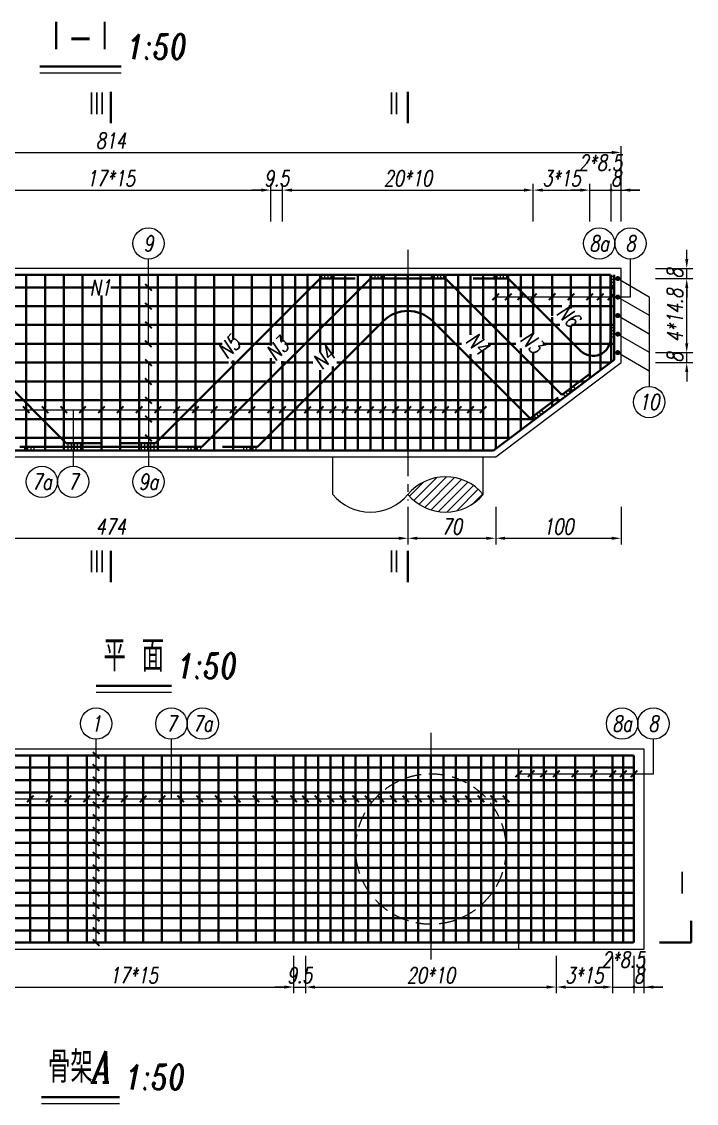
# Model space of a CAD drawing. Extents: x 8412 to 48776, y 491 to 18954.
# Drawn here: x 12856 to 18238, y 10331 to 18954 of the extents above; entities that cross this region are included whole.
import ezdxf
from ezdxf.enums import TextEntityAlignment as Align

# ---------------------------------------------------------------- set-up
doc = ezdxf.new("R2010")
doc.units = 0
doc.linetypes.add('CENTER', pattern=[50.8, 31.75, -6.35, 6.35, -6.35])
doc.linetypes.add('DASHED', pattern=[19.05, 12.7, -6.35])
for name, color, linetype, lineweight in [('填充', 4, 'Continuous', 15), ('工作线', 1, 'Continuous', 35), ('文字', 7, 'Continuous', 15), ('构造', 7, 'Continuous', 20), ('构造虚线', 6, 'DASHED', 20), ('标注', 3, 'Continuous', 15), ('轴线', 2, 'CENTER', 15), ('钢筋', 1, 'Continuous', 35)]:
    doc.layers.add(name, color=color, linetype=linetype, lineweight=lineweight)
doc.styles.add('标注', font='italc1.shx', dxfattribs={"width": 0.75, "bigfont": 'fsdb.shx'})
doc.dimstyles.new('DimStyle50', dxfattribs={"dimtxt": 125, "dimasz": 75, "dimexe": 50, "dimexo": 50, "dimgap": 31.25, "dimtad": 1, "dimdec": 1, "dimlfac": 0.1, "dimdsep": 46, "dimtxsty": '标注', "dimsah": 1, "dimcen": 0, "dimclrd": 256, "dimclre": 256, "dimclrt": 256, "dimadec": 1, "dimazin": 2, "dimtfac": 1, "dimtdec": 4, "dimtmove": 2, "dimatfit": 3, "dimfxl": 1, "dimtolj": 1, "dimtzin": 0, "dimlwd": -1, "dimlwe": -1, "dimarcsym": 0})

# ---------------------------------------------------------------- blocks, each defined once
blk = doc.blocks.new('*D8')
at = {"layer": 'Defpoints', "color": 0}
for p in [(12475, 11558.52576), (15025, 11558.52576), (15025, 11258.52576)]:
    blk.add_point(p, dxfattribs=at)
at = {"layer": '标注'}
for p, q in [((12475, 11508.52576), (12475, 11208.52576)), ((15025, 11508.52576), (15025, 11208.52576)), ((12550, 11258.52576), (14950, 11258.52576))]:
    blk.add_line(p, q, dxfattribs=at)
for points in [[(12550, 11271.02576), (12550, 11246.02576), (12475, 11258.52576)], [(14950, 11271.02576), (14950, 11246.02576), (15025, 11258.52576)]]:
    blk.add_solid(points, dxfattribs=at)
at = {"layer": '标注', "insert": (13750, 11352.27676), "char_height": 125, "attachment_point": 5, "style": '标注'}
blk.add_mtext('\\A1;17*15', dxfattribs=at)
blk = doc.blocks.new('*D9')
at = {"layer": 'Defpoints', "color": 0}
for p in [(15025, 11558.52576), (15120, 11558.52576), (15120, 11258.52576)]:
    blk.add_point(p, dxfattribs=at)
at = {"layer": '标注'}
for p, q in [((15025, 11508.52576), (15025, 11208.52576)), ((15120, 11508.52576), (15120, 11208.52576)), ((14950, 11258.52576), (14875, 11258.52576)), ((15025, 11258.52576), (15120, 11258.52576)), ((15195, 11258.52576), (15270, 11258.52576))]:
    blk.add_line(p, q, dxfattribs=at)
for points in [[(14950, 11271.02576), (14950, 11246.02576), (15025, 11258.52576)], [(15195, 11271.02576), (15195, 11246.02576), (15120, 11258.52576)]]:
    blk.add_solid(points, dxfattribs=at)
at = {"layer": '标注', "insert": (15072.5, 11352.27676), "char_height": 125, "attachment_point": 5, "style": '标注'}
blk.add_mtext('\\A1;9.5', dxfattribs=at)
blk = doc.blocks.new('*D10')
at = {"layer": 'Defpoints', "color": 0}
for p in [(15120, 11558.52576), (17120, 11558.52576), (17120, 11258.52576)]:
    blk.add_point(p, dxfattribs=at)
at = {"layer": '标注'}
for p, q in [((15120, 11508.52576), (15120, 11208.52576)), ((17120, 11508.52576), (17120, 11208.52576)), ((15195, 11258.52576), (17045, 11258.52576))]:
    blk.add_line(p, q, dxfattribs=at)
for points in [[(15195, 11271.02576), (15195, 11246.02576), (15120, 11258.52576)], [(17045, 11271.02576), (17045, 11246.02576), (17120, 11258.52576)]]:
    blk.add_solid(points, dxfattribs=at)
at = {"layer": '标注', "insert": (16120, 11352.27676), "char_height": 125, "attachment_point": 5, "style": '标注'}
blk.add_mtext('\\A1;20*10', dxfattribs=at)
blk = doc.blocks.new('*D11')
at = {"layer": 'Defpoints', "color": 0}
for p in [(17120, 11558.52576), (17570, 11558.52576), (17570, 11258.52576)]:
    blk.add_point(p, dxfattribs=at)
at = {"layer": '标注'}
for p, q in [((17120, 11508.52576), (17120, 11208.52576)), ((17570, 11508.52576), (17570, 11208.52576)), ((17195, 11258.52576), (17495, 11258.52576))]:
    blk.add_line(p, q, dxfattribs=at)
for points in [[(17195, 11271.02576), (17195, 11246.02576), (17120, 11258.52576)], [(17495, 11271.02576), (17495, 11246.02576), (17570, 11258.52576)]]:
    blk.add_solid(points, dxfattribs=at)
at = {"layer": '标注', "insert": (17345, 11352.27676), "char_height": 125, "attachment_point": 5, "style": '标注'}
blk.add_mtext('\\A1;3*15', dxfattribs=at)
blk = doc.blocks.new('Dot_User')
blk.add_line((0, 0), (-1, 0))
at = {"layer": '标注', "const_width": 0.1653, "flags": 128}
blk.add_lwpolyline([(-0.08265, 0, 1), (0.08265, 0, 1)], format="xyb", close=True, dxfattribs=at)
blk = doc.blocks.new('*D12')
at = {"layer": 'Defpoints', "color": 0}
for p in [(17570, 11558.52576), (17740, 11558.52576), (17740, 11258.52576)]:
    blk.add_point(p, dxfattribs=at)
at = {"layer": '标注'}
for p, q in [((17570, 11508.52576), (17570, 11208.52576)), ((17740, 11508.52576), (17740, 11208.52576)), ((17495, 11258.52576), (17420, 11258.52576)), ((17570, 11258.52576), (17740, 11258.52576)), ((17815, 11258.52576), (17890, 11258.52576))]:
    blk.add_line(p, q, dxfattribs=at)
blk.add_solid([(17495, 11271.02576), (17495, 11246.02576), (17570, 11258.52576)], dxfattribs=at)
at = {"layer": '标注', "xscale": 75, "yscale": 75, "zscale": 75, "rotation": 180}
blk.add_blockref('Dot_User', (17740, 11258.52576), dxfattribs=at)
at = {"layer": '标注', "insert": (17655, 11477.27676), "char_height": 125, "attachment_point": 5, "style": '标注'}
blk.add_mtext('\\A1;2*8.5', dxfattribs=at)
blk = doc.blocks.new('*D13')
at = {"layer": 'Defpoints', "color": 0}
for p in [(17740, 11558.52576), (17820, 11558.52576), (17820, 11258.52576)]:
    blk.add_point(p, dxfattribs=at)
at = {"layer": '标注'}
for p, q in [((17740, 11508.52576), (17740, 11208.52576)), ((17820, 11508.52576), (17820, 11208.52576)), ((17820, 11258.52576), (17970, 11258.52576)), ((17970, 11258.52576), (17895, 11258.52576))]:
    blk.add_line(p, q, dxfattribs=at)
blk.add_solid([(17895, 11271.02576), (17895, 11246.02576), (17820, 11258.52576)], dxfattribs=at)
at = {"layer": '标注', "insert": (17780, 11352.27676), "char_height": 125, "attachment_point": 5, "style": '标注'}
blk.add_mtext('\\A1;8', dxfattribs=at)
blk = doc.blocks.new('*D59')
at = {"layer": 'Defpoints', "color": 0}
for p in [(11197.1875, 15135.57538), (15937.1875, 15135.57538), (15937.1875, 14835.57538)]:
    blk.add_point(p, dxfattribs=at)
at = {"layer": '标注'}
for p, q in [((11197.1875, 15085.57538), (11197.1875, 14785.57538)), ((15937.1875, 15085.57538), (15937.1875, 14785.57538)), ((11272.1875, 14835.57538), (15862.1875, 14835.57538))]:
    blk.add_line(p, q, dxfattribs=at)
for points in [[(11272.1875, 14848.07538), (11272.1875, 14823.07538), (11197.1875, 14835.57538)], [(15862.1875, 14848.07538), (15862.1875, 14823.07538), (15937.1875, 14835.57538)]]:
    blk.add_solid(points, dxfattribs=at)
at = {"layer": '标注', "insert": (13567.1875, 14929.32538), "char_height": 125, "attachment_point": 5, "style": '标注'}
blk.add_mtext('\\A1;474', dxfattribs=at)
blk = doc.blocks.new('*D60')
at = {"layer": 'Defpoints', "color": 0}
for p in [(15937.1875, 15135.57538), (16637.1875, 15135.57538), (16637.1875, 14835.57538)]:
    blk.add_point(p, dxfattribs=at)
at = {"layer": '标注'}
for p, q in [((15937.1875, 15085.57538), (15937.1875, 14785.57538)), ((16637.1875, 15085.57538), (16637.1875, 14785.57538)), ((16012.1875, 14835.57538), (16562.1875, 14835.57538))]:
    blk.add_line(p, q, dxfattribs=at)
for points in [[(16012.1875, 14848.07538), (16012.1875, 14823.07538), (15937.1875, 14835.57538)], [(16562.1875, 14848.07538), (16562.1875, 14823.07538), (16637.1875, 14835.57538)]]:
    blk.add_solid(points, dxfattribs=at)
at = {"layer": '标注', "insert": (16287.1875, 14929.32538), "char_height": 125, "attachment_point": 5, "style": '标注'}
blk.add_mtext('\\A1;70', dxfattribs=at)
blk = doc.blocks.new('*D61')
at = {"layer": 'Defpoints', "color": 0}
for p in [(16637.1875, 15135.57538), (17637.1875, 15135.57538), (17637.1875, 14835.57538)]:
    blk.add_point(p, dxfattribs=at)
at = {"layer": '标注'}
for p, q in [((16637.1875, 15085.57538), (16637.1875, 14785.57538)), ((17637.1875, 15085.57538), (17637.1875, 14785.57538)), ((16712.1875, 14835.57538), (17562.1875, 14835.57538))]:
    blk.add_line(p, q, dxfattribs=at)
for points in [[(16712.1875, 14848.07538), (16712.1875, 14823.07538), (16637.1875, 14835.57538)], [(17562.1875, 14848.07538), (17562.1875, 14823.07538), (17637.1875, 14835.57538)]]:
    blk.add_solid(points, dxfattribs=at)
at = {"layer": '标注', "insert": (17137.1875, 14929.32538), "char_height": 125, "attachment_point": 5, "style": '标注'}
blk.add_mtext('\\A1;100', dxfattribs=at)
blk = doc.blocks.new('*D67')
at = {"layer": 'Defpoints', "color": 0}
for p in [(14842.1875, 17610.57538), (12292.1875, 17310.57538), (14842.1875, 17310.57538)]:
    blk.add_point(p, dxfattribs=at)
at = {"layer": '标注'}
for p, q in [((12292.1875, 17360.57538), (12292.1875, 17660.57538)), ((12367.1875, 17610.57538), (14767.1875, 17610.57538)), ((14842.1875, 17360.57538), (14842.1875, 17660.57538))]:
    blk.add_line(p, q, dxfattribs=at)
for points in [[(12367.1875, 17623.07538), (12367.1875, 17598.07538), (12292.1875, 17610.57538)], [(14767.1875, 17623.07538), (14767.1875, 17598.07538), (14842.1875, 17610.57538)]]:
    blk.add_solid(points, dxfattribs=at)
at = {"layer": '标注', "insert": (13567.1875, 17704.32538), "char_height": 125, "attachment_point": 5, "style": '标注'}
blk.add_mtext('\\A1;17*15', dxfattribs=at)
blk = doc.blocks.new('*D68')
at = {"layer": 'Defpoints', "color": 0}
for p in [(14937.1875, 17610.57538), (14842.1875, 17310.57538), (14937.1875, 17310.57538)]:
    blk.add_point(p, dxfattribs=at)
at = {"layer": '标注'}
for p, q in [((14767.1875, 17610.57538), (14692.1875, 17610.57538)), ((14842.1875, 17360.57538), (14842.1875, 17660.57538)), ((14842.1875, 17610.57538), (14937.1875, 17610.57538)), ((14937.1875, 17360.57538), (14937.1875, 17660.57538)), ((15012.1875, 17610.57538), (15087.1875, 17610.57538))]:
    blk.add_line(p, q, dxfattribs=at)
for points in [[(14767.1875, 17623.07538), (14767.1875, 17598.07538), (14842.1875, 17610.57538)], [(15012.1875, 17623.07538), (15012.1875, 17598.07538), (14937.1875, 17610.57538)]]:
    blk.add_solid(points, dxfattribs=at)
at = {"layer": '标注', "insert": (14889.6875, 17704.32638), "char_height": 125, "attachment_point": 5, "style": '标注'}
blk.add_mtext('\\A1;9.5', dxfattribs=at)
blk = doc.blocks.new('*D69')
at = {"layer": 'Defpoints', "color": 0}
for p in [(16937.1875, 17610.57538), (14937.1875, 17310.57538), (16937.1875, 17310.57538)]:
    blk.add_point(p, dxfattribs=at)
at = {"layer": '标注'}
for p, q in [((14937.1875, 17360.57538), (14937.1875, 17660.57538)), ((15012.1875, 17610.57538), (16862.1875, 17610.57538)), ((16937.1875, 17360.57538), (16937.1875, 17660.57538))]:
    blk.add_line(p, q, dxfattribs=at)
for points in [[(15012.1875, 17623.07538), (15012.1875, 17598.07538), (14937.1875, 17610.57538)], [(16862.1875, 17623.07538), (16862.1875, 17598.07538), (16937.1875, 17610.57538)]]:
    blk.add_solid(points, dxfattribs=at)
at = {"layer": '标注', "insert": (15937.1875, 17704.32538), "char_height": 125, "attachment_point": 5, "style": '标注'}
blk.add_mtext('\\A1;20*10', dxfattribs=at)
blk = doc.blocks.new('*D70')
at = {"layer": 'Defpoints', "color": 0}
for p in [(17387.1875, 17610.57538), (16937.1875, 17310.57538), (17387.1875, 17310.57538)]:
    blk.add_point(p, dxfattribs=at)
at = {"layer": '标注'}
for p, q in [((16937.1875, 17360.57538), (16937.1875, 17660.57538)), ((17012.1875, 17610.57538), (17312.1875, 17610.57538)), ((17387.1875, 17360.57538), (17387.1875, 17660.57538))]:
    blk.add_line(p, q, dxfattribs=at)
for points in [[(17012.1875, 17623.07538), (17012.1875, 17598.07538), (16937.1875, 17610.57538)], [(17312.1875, 17623.07538), (17312.1875, 17598.07538), (17387.1875, 17610.57538)]]:
    blk.add_solid(points, dxfattribs=at)
at = {"layer": '标注', "insert": (17162.1875, 17704.32538), "char_height": 125, "attachment_point": 5, "style": '标注'}
blk.add_mtext('\\A1;3*15', dxfattribs=at)
blk = doc.blocks.new('*D71')
at = {"layer": 'Defpoints', "color": 0}
for p in [(17557.1875, 17610.57538), (17387.1875, 17310.57538), (17557.1875, 17310.57538)]:
    blk.add_point(p, dxfattribs=at)
at = {"layer": '标注'}
for p, q in [((17312.1875, 17610.57538), (17237.1875, 17610.57538)), ((17387.1875, 17360.57538), (17387.1875, 17660.57538)), ((17387.1875, 17610.57538), (17557.1875, 17610.57538)), ((17557.1875, 17360.57538), (17557.1875, 17660.57538)), ((17632.1875, 17610.57538), (17707.1875, 17610.57538))]:
    blk.add_line(p, q, dxfattribs=at)
blk.add_solid([(17312.1875, 17623.07538), (17312.1875, 17598.07538), (17387.1875, 17610.57538)], dxfattribs=at)
at = {"layer": '标注', "xscale": 75, "yscale": 75, "zscale": 75, "rotation": 180}
blk.add_blockref('Dot_User', (17557.1875, 17610.57538), dxfattribs=at)
at = {"layer": '标注', "insert": (17472.1875, 17829.32638), "char_height": 125, "attachment_point": 5, "style": '标注'}
blk.add_mtext('\\A1;2*8.5', dxfattribs=at)
blk = doc.blocks.new('*D72')
at = {"layer": 'Defpoints', "color": 0}
for p in [(17637.1875, 17610.57538), (17557.1875, 17310.57538), (17637.1875, 17310.57538)]:
    blk.add_point(p, dxfattribs=at)
at = {"layer": '标注'}
for p, q in [((17557.1875, 17360.57538), (17557.1875, 17660.57538)), ((17637.1875, 17360.57538), (17637.1875, 17660.57538)), ((17637.1875, 17610.57538), (17787.1875, 17610.57538)), ((17787.1875, 17610.57538), (17712.1875, 17610.57538))]:
    blk.add_line(p, q, dxfattribs=at)
blk.add_solid([(17712.1875, 17623.07538), (17712.1875, 17598.07538), (17637.1875, 17610.57538)], dxfattribs=at)
at = {"layer": '标注', "insert": (17597.1875, 17704.32638), "char_height": 125, "attachment_point": 5, "style": '标注'}
blk.add_mtext('\\A1;8', dxfattribs=at)
blk = doc.blocks.new('*D73')
at = {"layer": 'Defpoints', "color": 0}
for p in [(17637.2, 17910.6), (9497.2, 17610.6), (17637.2, 17610.6)]:
    blk.add_point(p, dxfattribs=at)
at = {"layer": '标注'}
for p, q in [((9497.2, 17660.6), (9497.2, 17960.6)), ((17637.2, 17660.6), (17637.2, 17960.6)), ((9572.2, 17910.6), (17562.2, 17910.6))]:
    blk.add_line(p, q, dxfattribs=at)
for points in [[(9572.2, 17923.1), (9572.2, 17898.1), (9497.2, 17910.6)], [(17562.2, 17923.1), (17562.2, 17898.1), (17637.2, 17910.6)]]:
    blk.add_solid(points, dxfattribs=at)
at = {"layer": '标注', "insert": (13567.2, 18004.3), "char_height": 125, "attachment_point": 5, "style": '标注'}
blk.add_mtext('\\A1;814', dxfattribs=at)
blk = doc.blocks.new('*D79')
at = {"layer": 'Defpoints', "color": 0}
for p in [(17860.9375, 16315.57538), (18160.9375, 16315.57538), (17860.9375, 16235.57538)]:
    blk.add_point(p, dxfattribs=at)
at = {"layer": '标注'}
for p, q in [((18160.9375, 16390.57538), (18160.9375, 16465.57538)), ((17910.9375, 16315.57538), (18210.9375, 16315.57538)), ((18160.9375, 16235.57538), (18160.9375, 16315.57538)), ((17910.9375, 16235.57538), (18210.9375, 16235.57538)), ((18160.9375, 16160.57538), (18160.9375, 16085.57538))]:
    blk.add_line(p, q, dxfattribs=at)
for points in [[(18148.4375, 16390.57538), (18173.4375, 16390.57538), (18160.9375, 16315.57538)], [(18148.4375, 16160.57538), (18173.4375, 16160.57538), (18160.9375, 16235.57538)]]:
    blk.add_solid(points, dxfattribs=at)
at = {"layer": '标注', "insert": (18067.1865, 16275.57538), "char_height": 125, "attachment_point": 5, "rotation": 90, "style": '标注'}
blk.add_mtext('\\A1;8', dxfattribs=at)
blk = doc.blocks.new('*D80')
at = {"layer": 'Defpoints', "color": 0}
for p in [(17860.9375, 16905.57538), (18160.9375, 16905.57538), (17860.9375, 16315.57538)]:
    blk.add_point(p, dxfattribs=at)
at = {"layer": '标注'}
for p, q in [((17910.9375, 16905.57538), (18210.9375, 16905.57538)), ((18160.9375, 16390.57538), (18160.9375, 16830.57538)), ((17910.9375, 16315.57538), (18210.9375, 16315.57538))]:
    blk.add_line(p, q, dxfattribs=at)
for points in [[(18148.4375, 16830.57538), (18173.4375, 16830.57538), (18160.9375, 16905.57538)], [(18148.4375, 16390.57538), (18173.4375, 16390.57538), (18160.9375, 16315.57538)]]:
    blk.add_solid(points, dxfattribs=at)
at = {"layer": '标注', "insert": (18067.1875, 16610.57538), "char_height": 125, "attachment_point": 5, "rotation": 90, "style": '标注'}
blk.add_mtext('\\A1;4*14.8', dxfattribs=at)
blk = doc.blocks.new('*D81')
at = {"layer": 'Defpoints', "color": 0}
for p in [(17860.9375, 16985.57538), (18160.9375, 16985.57538), (17860.9375, 16905.57538)]:
    blk.add_point(p, dxfattribs=at)
at = {"layer": '标注'}
for p, q in [((18160.9375, 17060.57538), (18160.9375, 17135.57538)), ((17910.9375, 16985.57538), (18210.9375, 16985.57538)), ((18160.9375, 16905.57538), (18160.9375, 16985.57538)), ((17910.9375, 16905.57538), (18210.9375, 16905.57538)), ((18160.9375, 16830.57538), (18160.9375, 16755.57538))]:
    blk.add_line(p, q, dxfattribs=at)
for points in [[(18148.4375, 17060.57538), (18173.4375, 17060.57538), (18160.9375, 16985.57538)], [(18148.4375, 16830.57538), (18173.4375, 16830.57538), (18160.9375, 16905.57538)]]:
    blk.add_solid(points, dxfattribs=at)
at = {"layer": '标注', "insert": (18067.1865, 16945.57538), "char_height": 125, "attachment_point": 5, "rotation": 90, "style": '标注'}
blk.add_mtext('\\A1;8', dxfattribs=at)

msp = doc.modelspace()

# ---------------------------------------------------------------- hatches: boundary and pattern name
at = {"layer": '填充'}
h = msp.add_hatch(dxfattribs=at)
h.set_pattern_fill('ANSI31', color=256, scale=15.748, style=0)
edge = h.paths.add_edge_path()
edge.add_arc((16237.19, 15434.77), 390, -140.284863, -39.715137)
edge.add_arc((16237.19, 14936.38), 390, 39.715137, 140.284863)

# ---------------------------------------------------------------- linework, layer by layer
at = {"layer": '工作线'}
for p, q in [((13000.45, 18594.95), (13649.55, 18594.95)), ((13567.19, 18394.95), (13567.19, 18144.95)), ((15937.19, 18394.95), (15937.19, 18144.95)), ((13567.19, 14735.58), (13567.19, 14485.58)), ((15937.19, 14735.58), (15937.19, 14485.58)), ((13448.88, 13658.53), (14051.12, 13658.53)), ((18195, 11785.62), (18195, 11612.53)), ((17945, 11612.53), (18195, 11612.53)), ((13013.84, 10381.48), (13636.16, 10381.48))]:
    msp.add_line(p, q, dxfattribs=at)
msp.add_solid([(18186.25, 11882.53), (18186.25, 11778.55), (18237.92, 11748.72), (18186.25, 11882.53)], dxfattribs=at)
at = {"layer": '文字'}
for p, q in [((13000.45, 18544.95), (13649.55, 18544.95)), ((15249.69, 16907.18), (15249.69, 16935.58)), ((15274.69, 16907.18), (15274.69, 16935.58)), ((15299.69, 16907.18), (15299.69, 16935.58)), ((15324.69, 16907.18), (15324.69, 16935.58)), ((15349.69, 16907.18), (15349.69, 16935.58)), ((15649.69, 16907.18), (15649.69, 16935.58)), ((15674.69, 16907.18), (15674.69, 16935.58)), ((15699.69, 16907.18), (15699.69, 16935.58)), ((15724.69, 16907.18), (15724.69, 16935.58)), ((15749.69, 16907.18), (15749.69, 16935.58)), ((16124.69, 16907.18), (16124.69, 16935.58)), ((16149.69, 16907.18), (16149.69, 16935.58)), ((16174.69, 16907.18), (16174.69, 16935.58)), ((16199.69, 16907.18), (16199.69, 16935.58)), ((16224.69, 16907.18), (16224.69, 16935.58)), ((16624.69, 16907.18), (16624.69, 16935.58)), ((16649.69, 16907.18), (16649.69, 16935.58)), ((16674.69, 16907.18), (16674.69, 16935.58)), ((16699.69, 16907.18), (16699.69, 16935.58)), ((16724.69, 16907.18), (16724.69, 16935.58)), ((17582.19, 16923.08), (17553.79, 16923.08)), ((17582.19, 16898.08), (17553.79, 16898.08)), ((17582.19, 16873.08), (17553.79, 16873.08)), ((17582.19, 16848.08), (17553.79, 16848.08)), ((17582.19, 16823.08), (17553.79, 16823.08)), ((17553.79, 16541.07), (17582.19, 16541.07)), ((17553.79, 16516.07), (17582.19, 16516.07)), ((17553.79, 16491.07), (17582.19, 16491.07)), ((17553.79, 16466.07), (17582.19, 16466.07)), ((17553.79, 16441.07), (17582.19, 16441.07)), ((17254.96, 16046.9), (17272, 16024.18)), ((17174.96, 15986.9), (17192, 15964.18)), ((17194.96, 16001.9), (17212, 15979.18)), ((17214.96, 16016.9), (17232, 15994.18)), ((17234.96, 16031.9), (17252, 16009.18)), ((16921.7, 15796.96), (16938.74, 15774.24)), ((16941.7, 15811.96), (16958.74, 15789.24)), ((16961.7, 15826.96), (16978.74, 15804.24)), ((16981.7, 15841.96), (16998.74, 15819.24)), ((17001.7, 15856.96), (17018.74, 15834.24)), ((12877.89, 15563.98), (12877.89, 15535.58)), ((12902.89, 15563.98), (12902.89, 15535.58)), ((12927.89, 15563.98), (12927.89, 15535.58)), ((12952.89, 15563.98), (12952.89, 15535.58)), ((13224.49, 15592.38), (13224.49, 15535.58)), ((13249.49, 15592.38), (13249.49, 15535.58)), ((13274.49, 15592.38), (13274.49, 15535.58)), ((13299.49, 15592.38), (13299.49, 15535.58)), ((13324.49, 15592.38), (13324.49, 15535.58)), ((13809.89, 15592.38), (13809.89, 15535.58)), ((13834.89, 15592.38), (13834.89, 15535.58)), ((13859.89, 15592.38), (13859.89, 15535.58)), ((13884.89, 15592.38), (13884.89, 15535.58)), ((13909.89, 15592.38), (13909.89, 15535.58)), ((14181.49, 15563.98), (14181.49, 15535.58)), ((14206.49, 15563.98), (14206.49, 15535.58)), ((14231.49, 15563.98), (14231.49, 15535.58)), ((14256.49, 15563.98), (14256.49, 15535.58)), ((14281.49, 15563.98), (14281.49, 15535.58)), ((14624.69, 15563.98), (14624.69, 15535.58)), ((14649.69, 15563.98), (14649.69, 15535.58)), ((14674.69, 15563.98), (14674.69, 15535.58)), ((14699.69, 15563.98), (14699.69, 15535.58)), ((14724.69, 15563.98), (14724.69, 15535.58)), ((13448.88, 13608.53), (14051.12, 13608.53)), ((13013.84, 10331.48), (13636.16, 10331.48))]:
    msp.add_line(p, q, dxfattribs=at)
at = {"layer": '构造'}
for p, q in [((13567.19, 16985.58), (9497.19, 16985.58)), ((17637.19, 16985.58), (13567.19, 16985.58)), ((17637.19, 16235.58), (17637.19, 16985.58)), ((16637.19, 15485.58), (17637.19, 16235.58)), ((10497.19, 15485.58), (13567.19, 15485.58)), ((13567.19, 15485.58), (16637.19, 15485.58)), ((15337.19, 15185.58), (15337.19, 15485.58)), ((16537.19, 15185.58), (16537.19, 15485.58)), ((9680, 13158.53), (17820, 13158.53)), ((17820, 13158.53), (17820, 11558.53)), ((17820, 11558.53), (9680, 11558.53))]:
    msp.add_line(p, q, dxfattribs=at)
at = {"layer": '构造虚线', "ltscale": 9.84252}
msp.add_line((16820, 13158.53), (16820, 11558.53), dxfattribs=at)
msp.add_circle((16120, 12358.53), 600, dxfattribs=at)
at = {"layer": '标注'}
for p, q in [((13867.19, 16385.58), (13867.19, 17060.58)), ((13867.19, 17060.58), (13867.19, 17060.58)), ((17712.19, 16760.58), (17712.19, 17060.58)), ((17610.94, 16905.58), (17860.94, 16761.24)), ((16637.19, 16760.58), (17712.19, 16760.58)), ((17610.94, 16758.08), (17860.94, 16613.74)), ((17860.94, 16761.24), (17860.94, 16046.24)), ((17610.94, 16610.58), (17860.94, 16466.24)), ((17610.94, 16463.08), (17860.94, 16318.74)), ((17610.94, 16315.58), (17860.94, 16171.24)), ((13867.19, 16235.58), (13867.19, 15410.58)), ((10597.19, 15860.58), (16537.19, 15860.58)), ((13267.19, 15860.58), (13267.19, 15410.58)), ((13867.19, 15410.58), (13867.19, 15410.58)), ((13450, 11612.53), (13450, 13233.53)), ((13450, 13233.53), (13450, 13233.53)), ((14050, 12758.53), (14050, 13233.53)), ((17895, 12958.53), (17895, 13233.53)), ((16820, 12958.53), (17895, 12958.53)), ((10780, 12758.53), (16720, 12758.53))]:
    msp.add_line(p, q, dxfattribs=at)
at = {"layer": '标注', "const_width": 15, "flags": 128}
for points in [[(13893.7, 16809.06), (13840.67, 16862.09)], [(16610.67, 16734.06), (16663.7, 16787.09)], [(16710.67, 16734.06), (16763.7, 16787.09)], [(16810.67, 16734.06), (16863.7, 16787.09)], [(16910.67, 16734.06), (16963.7, 16787.09)], [(17060.67, 16734.06), (17113.7, 16787.09)], [(17210.67, 16734.06), (17263.7, 16787.09)], [(17360.67, 16734.06), (17413.7, 16787.09)], [(17445.67, 16734.06), (17498.7, 16787.09)], [(17530.67, 16734.06), (17583.7, 16787.09)], [(13893.7, 16659.06), (13840.67, 16712.09)], [(13893.7, 16509.06), (13840.67, 16562.09)], [(13893.7, 16359.06), (13840.67, 16412.09)], [(13840.67, 16262.09), (13893.7, 16209.06)], [(13840.67, 16112.09), (13893.7, 16059.06)], [(13840.67, 15962.09), (13893.7, 15909.06)], [(12865.67, 15887.09), (12918.7, 15834.06)], [(13015.67, 15887.09), (13068.7, 15834.06)], [(13165.67, 15887.09), (13218.7, 15834.06)], [(13368.7, 15887.09), (13315.67, 15834.06)], [(13518.7, 15887.09), (13465.67, 15834.06)], [(13668.7, 15887.09), (13615.67, 15834.06)], [(13818.7, 15887.09), (13765.67, 15834.06)], [(13968.7, 15887.09), (13915.67, 15834.06)], [(14118.7, 15887.09), (14065.67, 15834.06)], [(14268.7, 15887.09), (14215.67, 15834.06)], [(14418.7, 15887.09), (14365.67, 15834.06)], [(14568.7, 15887.09), (14515.67, 15834.06)], [(14718.7, 15887.09), (14665.67, 15834.06)], [(14868.7, 15887.09), (14815.67, 15834.06)], [(14963.7, 15887.09), (14910.67, 15834.06)], [(15063.7, 15887.09), (15010.67, 15834.06)], [(15163.7, 15887.09), (15110.67, 15834.06)], [(15263.7, 15887.09), (15210.67, 15834.06)], [(15363.7, 15887.09), (15310.67, 15834.06)], [(15463.7, 15887.09), (15410.67, 15834.06)], [(15563.7, 15887.09), (15510.67, 15834.06)], [(15663.7, 15887.09), (15610.67, 15834.06)], [(15763.7, 15887.09), (15710.67, 15834.06)], [(15863.7, 15887.09), (15810.67, 15834.06)], [(15963.7, 15887.09), (15910.67, 15834.06)], [(16063.7, 15887.09), (16010.67, 15834.06)], [(16163.7, 15887.09), (16110.67, 15834.06)], [(16263.7, 15887.09), (16210.67, 15834.06)], [(16363.7, 15887.09), (16310.67, 15834.06)], [(16463.7, 15887.09), (16410.67, 15834.06)], [(16563.7, 15887.09), (16510.67, 15834.06)], [(13840.67, 15812.09), (13893.7, 15759.06)], [(13840.67, 15662.09), (13893.7, 15609.06)], [(13476.52, 13078.01), (13423.48, 13131.04)], [(13476.52, 12982.01), (13423.48, 13035.04)], [(13476.52, 12882.01), (13423.48, 12935.04)], [(16793.48, 12932.01), (16846.52, 12985.04)], [(16893.48, 12932.01), (16946.52, 12985.04)], [(16993.48, 12932.01), (17046.52, 12985.04)], [(17093.48, 12932.01), (17146.52, 12985.04)], [(17243.48, 12932.01), (17296.52, 12985.04)], [(17393.48, 12932.01), (17446.52, 12985.04)], [(17543.48, 12932.01), (17596.52, 12985.04)], [(17628.48, 12932.01), (17681.52, 12985.04)], [(17713.48, 12932.01), (17766.52, 12985.04)], [(12898.48, 12732.01), (12951.52, 12785.04)], [(13048.48, 12732.01), (13101.52, 12785.04)], [(13198.48, 12732.01), (13251.52, 12785.04)], [(13348.48, 12732.01), (13401.52, 12785.04)], [(13476.52, 12782.01), (13423.48, 12835.04)], [(13498.48, 12732.01), (13551.52, 12785.04)], [(13648.48, 12732.01), (13701.52, 12785.04)], [(13798.48, 12732.01), (13851.52, 12785.04)], [(13948.48, 12732.01), (14001.52, 12785.04)], [(14151.52, 12732.01), (14098.48, 12785.04)], [(14301.52, 12732.01), (14248.48, 12785.04)], [(14451.52, 12732.01), (14398.48, 12785.04)], [(14601.52, 12732.01), (14548.48, 12785.04)], [(14751.52, 12732.01), (14698.48, 12785.04)], [(14901.52, 12732.01), (14848.48, 12785.04)], [(15051.52, 12732.01), (14998.48, 12785.04)], [(15146.52, 12732.01), (15093.48, 12785.04)], [(15246.52, 12732.01), (15193.48, 12785.04)], [(15346.52, 12732.01), (15293.48, 12785.04)], [(15446.52, 12732.01), (15393.48, 12785.04)], [(15546.52, 12732.01), (15493.48, 12785.04)], [(15646.52, 12732.01), (15593.48, 12785.04)], [(15746.52, 12732.01), (15693.48, 12785.04)], [(15846.52, 12732.01), (15793.48, 12785.04)], [(15946.52, 12732.01), (15893.48, 12785.04)], [(16046.52, 12732.01), (15993.48, 12785.04)], [(16146.52, 12732.01), (16093.48, 12785.04)], [(16246.52, 12732.01), (16193.48, 12785.04)], [(16346.52, 12732.01), (16293.48, 12785.04)], [(16446.52, 12732.01), (16393.48, 12785.04)], [(16546.52, 12732.01), (16493.48, 12785.04)], [(16646.52, 12732.01), (16593.48, 12785.04)], [(16746.52, 12732.01), (16693.48, 12785.04)], [(13476.52, 12682.01), (13423.48, 12735.04)], [(13476.52, 12582.01), (13423.48, 12635.04)], [(13476.52, 12482.01), (13423.48, 12535.04)], [(13476.52, 12382.01), (13423.48, 12435.04)], [(13476.52, 12282.01), (13423.48, 12335.04)], [(13476.52, 12182.01), (13423.48, 12235.04)], [(13476.52, 12082.01), (13423.48, 12135.04)], [(13476.52, 11982.01), (13423.48, 12035.04)], [(13476.52, 11882.01), (13423.48, 11935.04)], [(13476.52, 11782.01), (13423.48, 11835.04)], [(13476.52, 11682.01), (13423.48, 11735.04)], [(13476.52, 11586.01), (13423.48, 11639.04)]]:
    msp.add_lwpolyline(points, dxfattribs=at)
at = {"layer": '标注'}
for centre in [(13867.19, 17185.58), (17462.19, 17185.58), (17712.19, 17185.58), (17860.94, 15921.24), (13017.19, 15285.58), (13267.19, 15285.58), (13867.19, 15285.58), (13450, 13358.53), (14050, 13358.53), (14300, 13358.53), (17645, 13358.53), (17895, 13358.53)]:
    msp.add_circle(centre, 125, dxfattribs=at)
for centre, start, end in [((16237.19, 14936.38), 39.715137, 140.284863), ((15637.19, 15434.77), 219.715137, 320.284863), ((16237.19, 15434.77), 219.715137, 320.284863)]:
    msp.add_arc(centre, 390, start, end, dxfattribs=at)
at = {"layer": '轴线', "ltscale": 9.80315}
for p, q in [((15937.19, 17135.58), (15937.19, 15135.58)), ((16120, 13283.53), (16120, 11433.53))]:
    msp.add_line(p, q, dxfattribs=at)
at = {"layer": '钢筋'}
for p, q in [((9580.59, 16935.58), (17553.79, 16935.58)), ((11897.19, 16907.18), (13211.99, 15592.38)), ((12892.19, 16935.58), (12892.19, 15535.58)), ((13042.19, 16935.58), (13042.19, 15535.58)), ((13192.19, 16935.58), (13192.19, 15535.58)), ((13342.19, 16935.58), (13342.19, 15535.58)), ((13492.19, 16935.58), (13492.19, 16926.83)), ((13642.19, 16935.58), (13642.19, 15535.58)), ((13792.19, 16935.58), (13792.19, 15535.58)), ((13922.39, 15592.38), (15237.19, 16907.18)), ((13942.19, 16935.58), (13942.19, 15535.58)), ((14092.19, 16935.58), (14092.19, 15535.58)), ((14242.19, 16935.58), (14242.19, 15535.58)), ((14293.99, 15563.98), (15637.19, 16907.18)), ((14392.19, 16935.58), (14392.19, 15535.58)), ((14542.19, 16935.58), (14542.19, 16426.81)), ((14692.19, 16935.58), (14692.19, 15535.58)), ((14842.19, 16935.58), (14842.19, 16373.15)), ((14937.19, 16935.58), (14937.19, 16403.41)), ((15037.19, 16935.58), (15037.19, 15535.58)), ((15137.19, 16935.58), (15137.19, 15535.58)), ((15237.19, 16935.58), (15237.19, 16324.95)), ((15237.19, 16907.18), (15517.19, 16907.18)), ((15337.19, 16935.58), (15337.19, 16303.41)), ((15437.19, 16935.58), (15437.19, 15535.58)), ((15537.19, 16935.58), (15537.19, 15535.58)), ((15637.19, 16935.58), (15637.19, 15535.58)), ((15637.19, 16907.18), (15937.19, 16907.18)), ((15737.19, 16935.58), (15737.19, 15535.58)), ((15837.19, 16935.58), (15837.19, 15535.58)), ((15937.19, 16935.58), (15937.19, 15535.58)), ((15937.19, 16907.18), (16237.19, 16907.18)), ((16037.19, 16935.58), (16037.19, 15535.58)), ((16137.19, 16935.58), (16137.19, 15535.58)), ((16237.19, 16935.58), (16237.19, 15535.58)), ((16237.19, 16907.18), (17164.96, 15979.4)), ((16337.19, 16935.58), (16337.19, 15535.58)), ((16437.19, 16935.58), (16437.19, 16457.18)), ((16457.19, 16907.18), (16737.19, 16907.18)), ((16537.19, 16935.58), (16537.19, 16424.95)), ((16637.19, 16935.58), (16637.19, 15548.08)), ((16737.19, 16935.58), (16737.19, 15623.08)), ((17314.79, 16329.57), (16737.19, 16907.18)), ((16837.19, 16935.58), (16837.19, 16437.25)), ((16937.19, 16935.58), (16937.19, 16468.15)), ((17087.19, 16935.58), (17087.19, 16608.3)), ((17237.19, 16935.58), (17237.19, 16668.15)), ((17387.19, 16935.58), (17387.19, 16110.58)), ((17472.19, 16935.58), (17472.19, 16174.33)), ((17553.79, 16935.58), (17553.79, 16428.57)), ((17557.19, 16935.58), (17557.19, 16238.08)), ((17582.19, 16256.83), (17582.19, 16935.58)), ((9552.19, 16835.58), (13419.96, 16835.58)), ((13567.19, 16835.58), (17582.19, 16835.58)), ((13492.19, 16770.58), (13492.19, 15535.58)), ((9941.62, 16685.58), (13567.19, 16685.58)), ((13567.19, 16685.58), (17164.47, 16685.58)), ((17219.76, 16685.58), (17582.19, 16685.58)), ((14737.19, 15563.98), (15739.2, 16565.99)), ((16135.18, 16565.99), (16911.7, 15789.46)), ((17087.19, 16597.18), (17087.19, 15885.58)), ((9985.59, 16535.58), (13567.19, 16535.58)), ((13567.19, 16535.58), (17148.79, 16535.58)), ((17237.19, 16531.14), (17237.19, 15998.08)), ((17241.62, 16535.58), (17582.19, 16535.58)), ((12679.76, 16385.58), (13567.19, 16385.58)), ((13567.19, 16385.58), (14454.62, 16385.58)), ((14583.42, 16385.58), (14854.62, 16385.58)), ((14955.02, 16385.58), (16365.58, 16385.58)), ((16576.56, 16385.58), (16798.79, 16385.58)), ((17012.67, 16385.58), (17582.19, 16385.58)), ((16437.19, 16303.98), (16437.19, 15535.58)), ((16537.19, 16330.02), (16537.19, 15535.58)), ((16837.19, 16347.18), (16837.19, 15698.08)), ((16937.19, 16310.09), (16937.19, 15773.08)), ((12228.22, 16235.58), (13567.19, 16235.58)), ((13567.19, 16235.58), (14506.27, 16235.58)), ((14525.59, 16235.58), (14877.87, 16235.58)), ((14542.19, 16252.18), (14542.19, 15535.58)), ((14842.19, 16271.25), (14842.19, 15535.58)), ((14925.59, 16235.58), (15177.87, 16235.58)), ((14937.19, 16247.18), (14937.19, 15535.58)), ((15368.79, 16235.58), (17553.85, 16235.58)), ((16620.52, 15535.58), (17582.19, 16256.83)), ((15237.19, 16176.25), (15237.19, 15535.58)), ((15337.19, 16203.98), (15337.19, 15535.58)), ((17164.96, 15979.4), (17388.96, 16147.4)), ((9780.52, 16085.58), (13567.19, 16085.58)), ((13567.19, 16085.58), (17353.85, 16085.58)), ((16911.7, 15789.46), (17135.7, 15957.46)), ((9980.52, 15935.58), (13567.19, 15935.58)), ((13567.19, 15935.58), (17153.85, 15935.58)), ((10180.52, 15785.58), (13567.19, 15785.58)), ((13567.19, 15785.58), (16953.85, 15785.58)), ((11512.81, 15635.58), (13567.19, 15635.58)), ((13567.19, 15635.58), (16753.85, 15635.58)), ((10513.85, 15535.58), (16620.52, 15535.58)), ((12840.39, 15563.98), (14293.99, 15563.98)), ((13211.99, 15592.38), (13491.99, 15592.38)), ((13642.39, 15592.38), (13922.39, 15592.38)), ((14457.19, 15563.98), (14737.19, 15563.98)), ((9763.4, 13104.53), (17736.6, 13104.53)), ((12925, 13104.53), (12925, 11612.53)), ((13075, 13104.53), (13075, 11612.53)), ((13225, 13104.53), (13225, 11612.53)), ((13375, 13104.53), (13375, 11612.53)), ((13525, 13104.53), (13525, 11612.53)), ((13675, 13104.53), (13675, 11612.53)), ((13825, 13104.53), (13825, 11612.53)), ((13975, 13104.53), (13975, 11612.53)), ((14125, 13104.53), (14125, 11612.53)), ((14275, 13104.53), (14275, 11612.53)), ((14425, 13104.53), (14425, 11612.53)), ((14575, 13104.53), (14575, 11612.53)), ((14725, 13104.53), (14725, 11612.53)), ((14875, 13104.53), (14875, 11612.53)), ((15025, 13104.53), (15025, 11612.53)), ((15120, 13104.53), (15120, 11612.53)), ((15220, 13104.53), (15220, 11612.53)), ((15320, 13104.53), (15320, 11612.53)), ((15420, 13104.53), (15420, 11612.53)), ((15520, 13104.53), (15520, 11612.53)), ((15620, 13104.53), (15620, 11612.53)), ((15720, 13104.53), (15720, 11612.53)), ((15820, 13104.53), (15820, 11612.53)), ((15920, 13104.53), (15920, 11612.53)), ((16020, 13104.53), (16020, 11612.53)), ((16120, 13104.53), (16120, 11612.53)), ((16220, 13104.53), (16220, 11612.53)), ((16320, 13104.53), (16320, 11612.53)), ((16420, 13104.53), (16420, 11612.53)), ((16520, 13104.53), (16520, 11612.53)), ((16620, 13104.53), (16620, 11612.53)), ((16720, 13104.53), (16720, 11612.53)), ((16820, 13104.53), (16820, 11612.53)), ((16920, 13104.53), (16920, 11612.53)), ((17020, 13104.53), (17020, 11612.53)), ((17120, 13104.53), (17120, 11612.53)), ((17270, 13104.53), (17270, 11612.53)), ((17420, 13104.53), (17420, 11612.53)), ((17570, 13104.53), (17570, 11612.53)), ((17655, 13104.53), (17655, 11612.53)), ((17740, 13104.53), (17740, 11612.53)), ((9763.4, 13008.53), (17736.6, 13008.53)), ((9763.4, 12908.53), (17736.6, 12908.53)), ((9763.4, 12808.53), (17736.6, 12808.53)), ((9763.4, 12708.53), (17736.6, 12708.53)), ((9763.4, 12608.53), (17736.6, 12608.53)), ((9763.4, 12508.53), (17736.6, 12508.53)), ((9763.4, 12408.53), (17736.6, 12408.53)), ((9763.4, 12308.53), (17736.6, 12308.53)), ((9763.4, 12208.53), (17736.6, 12208.53)), ((9763.4, 12108.53), (17736.6, 12108.53)), ((9763.4, 12008.53), (17736.6, 12008.53)), ((9763.4, 11908.53), (17736.6, 11908.53)), ((9763.4, 11808.53), (17736.6, 11808.53)), ((9763.4, 11708.53), (17736.6, 11708.53)), ((9763.4, 11612.53), (17736.6, 11612.53))]:
    msp.add_line(p, q, dxfattribs=at)
at = {"layer": '钢筋', "const_width": 20, "flags": 128}
for points in [[(17600.94, 16905.58, 1), (17620.94, 16905.58, 1)], [(17600.94, 16758.08, 1), (17620.94, 16758.08, 1)], [(17600.94, 16610.58, 1), (17620.94, 16610.58, 1)], [(17600.94, 16463.08, 1), (17620.94, 16463.08, 1)], [(17600.94, 16315.58, 1), (17620.94, 16315.58, 1)]]:
    msp.add_lwpolyline(points, format="xyb", close=True, dxfattribs=at)
at = {"layer": '钢筋'}
for centre, radius, start, end in [((15937.19, 16368), 280, 45, 135), ((17413.79, 16428.57), 140, 225, 0)]:
    msp.add_arc(centre, radius, start, end, dxfattribs=at)

# ---------------------------------------------------------------- texts
at = {"layer": '文字', "style": '标注', "width": 0.75}
for s, p in [('Ⅰ-Ⅰ', (13325, 18634.95)), ('平 面', (13750, 13698.53)), ('骨架A', (13325, 10421.48))]:
    msp.add_text(s, height=250, dxfattribs=at).set_placement(p, align=Align.BOTTOM_CENTER)
for p in [(13699.55, 18594.95), (14101.12, 13658.53), (13686.16, 10381.48)]:
    msp.add_text('1:50', height=200, dxfattribs=at).set_placement(p, align=Align.BOTTOM_LEFT)
for s, p in [('Ⅲ', (13527.19, 18394.95)), ('Ⅱ', (15897.19, 18394.95))]:
    msp.add_text(s, height=200, dxfattribs=at).set_placement(p, align=Align.TOP_RIGHT)
for s, p in [('Ⅲ', (13527.19, 14485.58)), ('Ⅱ', (15897.19, 14485.58)), ('Ⅰ', (18195, 11922.53))]:
    msp.add_text(s, height=200, dxfattribs=at).set_placement(p, align=Align.BOTTOM_RIGHT)
at = {"layer": '标注', "style": '标注', "width": 0.75}
for s, p in [('9', (13867.19, 17185.58)), ('8a', (17462.19, 17185.58)), ('8', (17712.19, 17185.58)), ('10', (17860.94, 15921.24)), ('7a', (13017.19, 15285.58)), ('7', (13267.19, 15285.58)), ('9a', (13867.19, 15285.58)), ('1', (13450, 13358.53)), ('7', (14050, 13358.53)), ('7a', (14300, 13358.53)), ('8a', (17645, 13358.53)), ('8', (17895, 13358.53))]:
    msp.add_text(s, height=125, dxfattribs=at).set_placement(p, align=Align.MIDDLE_CENTER)
msp.add_text('N1', height=125, dxfattribs=at).set_placement((13567.19, 16895.58), align=Align.TOP_RIGHT)
for s, rotation, p in [('N6', -45, (17145.49, 16538.88)), ('N4', -45, (16424.44, 16316.72)), ('N3', -45, (16856.01, 16328.35)), ('N5', 45, (14579.79, 16289.78)), ('N3', 45, (14965.59, 16275.58)), ('N4', 45, (15337.19, 16203.98))]:
    msp.add_text(s, height=125, rotation=rotation, dxfattribs=at).set_placement(p, align=Align.BOTTOM_CENTER)

# ---------------------------------------------------------------- dimensions: what is measured, and where the dimension line sits
at = {"layer": '标注'}
for base, p1, p2, picture, middle in [((17637.19, 17910.58), (9497.19, 17610.58), (17637.19, 17610.58), '*D73', (13567.19, 18004.33)), ((15937.19, 14835.58), (11197.19, 15135.58), (15937.19, 15135.58), '*D59', (13567.19, 14929.33)), ((16637.19, 14835.58), (15937.19, 15135.58), (16637.19, 15135.58), '*D60', (16287.19, 14929.33)), ((17637.19, 14835.58), (16637.19, 15135.58), (17637.19, 15135.58), '*D61', (17137.19, 14929.33))]:
    dim = msp.add_linear_dim(base=base, p1=p1, p2=p2, dimstyle='DimStyle50', override={"dimtxsty": '标注'}, dxfattribs=at)
    dim.commit()
    dim.dimension.update_dxf_attribs({"geometry": picture, "text_midpoint": middle})
for base, p1, p2, text, override, picture, middle in [((17557.19, 17610.58), (17387.19, 17310.58), (17557.19, 17310.58), '2*8.5', {"dimtxsty": '标注', "dimblk2": 'Dot_User', "dimsah": 1}, '*D71', (17472.19, 17829.33)), ((15025, 11258.53), (12475, 11558.53), (15025, 11558.53), '17*15', {"dimtxsty": '标注'}, '*D8', (13750, 11352.28)), ((17120, 11258.53), (15120, 11558.53), (17120, 11558.53), '20*10', {"dimtxsty": '标注'}, '*D10', (16120, 11352.28)), ((17570, 11258.53), (17120, 11558.53), (17570, 11558.53), '3*15', {"dimtxsty": '标注'}, '*D11', (17345, 11352.28)), ((17740, 11258.53), (17570, 11558.53), (17740, 11558.53), '2*8.5', {"dimtxsty": '标注', "dimblk2": 'Dot_User', "dimsah": 1}, '*D12', (17655, 11477.28))]:
    dim = msp.add_linear_dim(base=base, p1=p1, p2=p2, text=text, dimstyle='DimStyle50', override=override, dxfattribs=at)
    dim.commit()
    dim.dimension.update_dxf_attribs({"geometry": picture, "text_midpoint": middle, "dimtype": 160})
for base, p1, p2, text, picture, middle in [((14842.19, 17610.58), (12292.19, 17310.58), (14842.19, 17310.58), '17*15', '*D67', (13567.19, 17704.33)), ((16937.19, 17610.58), (14937.19, 17310.58), (16937.19, 17310.58), '20*10', '*D69', (15937.19, 17704.33)), ((17387.19, 17610.58), (16937.19, 17310.58), (17387.19, 17310.58), '3*15', '*D70', (17162.19, 17704.33))]:
    dim = msp.add_linear_dim(base=base, p1=p1, p2=p2, text=text, dimstyle='DimStyle50', override={"dimtxsty": '标注'}, dxfattribs=at)
    dim.commit()
    dim.dimension.update_dxf_attribs({"geometry": picture, "text_midpoint": middle})
for base, p1, p2, override, picture, middle in [((14937.19, 17610.58), (14842.19, 17310.58), (14937.19, 17310.58), {"dimtxsty": '标注'}, '*D68', (14889.69, 17704.33)), ((17637.19, 17610.58), (17557.19, 17310.58), (17637.19, 17310.58), {"dimtxsty": '标注', "dimblk1": 'Dot_User', "dimsah": 1, "dimsd1": 1}, '*D72', (17597.19, 17704.33)), ((15120, 11258.53), (15025, 11558.53), (15120, 11558.53), {"dimtxsty": '标注'}, '*D9', (15072.5, 11352.28)), ((17820, 11258.53), (17740, 11558.53), (17820, 11558.53), {"dimtxsty": '标注', "dimblk1": 'Dot_User', "dimsah": 1, "dimsd1": 1}, '*D13', (17780, 11352.28))]:
    dim = msp.add_linear_dim(base=base, p1=p1, p2=p2, dimstyle='DimStyle50', override=override, dxfattribs=at)
    dim.commit()
    dim.dimension.update_dxf_attribs({"geometry": picture, "text_midpoint": middle, "dimtype": 160})
for base, p1, p2, picture, middle in [((18160.94, 16985.58), (17860.94, 16905.58), (17860.94, 16985.58), '*D81', (18067.19, 16945.58)), ((18160.94, 16315.58), (17860.94, 16235.58), (17860.94, 16315.58), '*D79', (18067.19, 16275.58))]:
    dim = msp.add_linear_dim(base=base, p1=p1, p2=p2, angle=90, dimstyle='DimStyle50', override={"dimtxsty": '标注'}, dxfattribs=at)
    dim.commit()
    dim.dimension.update_dxf_attribs({"geometry": picture, "text_midpoint": middle, "dimtype": 160})
dim = msp.add_linear_dim(base=(18160.94, 16905.58), p1=(17860.94, 16315.58), p2=(17860.94, 16905.58), angle=90, text='4*14.8', dimstyle='DimStyle50', override={"dimtxsty": '标注'}, dxfattribs=at)
dim.commit()
dim.dimension.update_dxf_attribs({"geometry": '*D80', "text_midpoint": (18067.19, 16610.58)})

doc.saveas('drawing.dxf')
